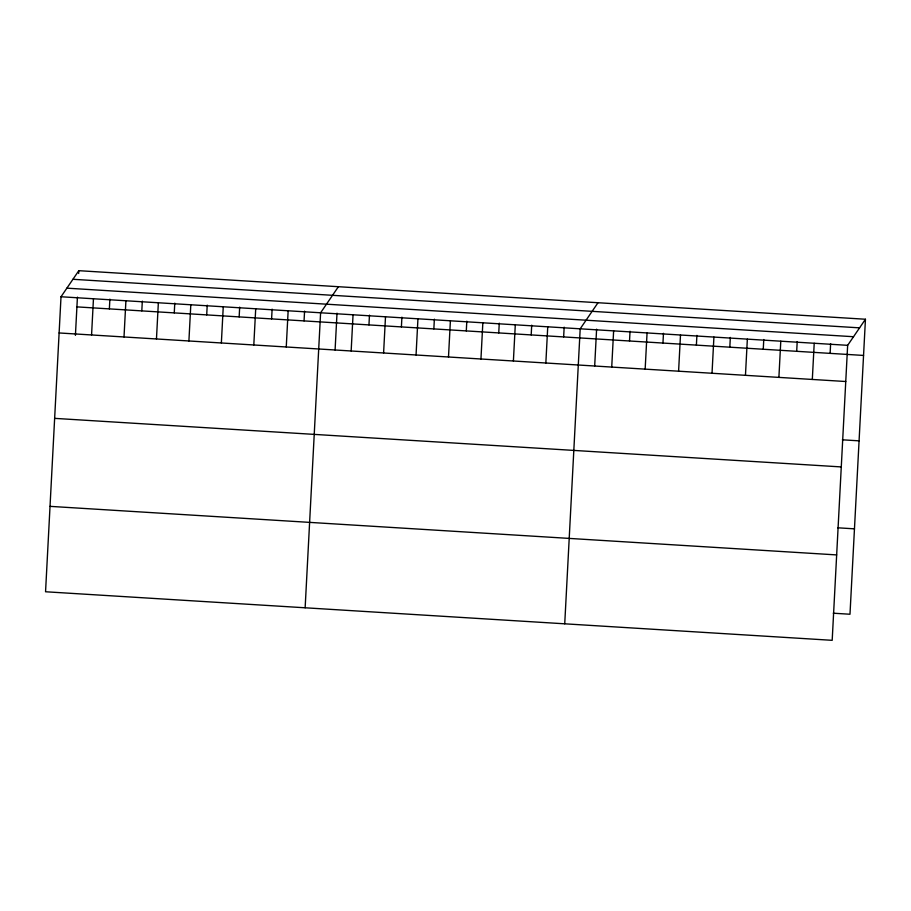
<?xml version="1.0" encoding="UTF-8"?>
<svg xmlns="http://www.w3.org/2000/svg" width="911" height="911" viewBox="0 0 911 911"><rect width="100%" height="100%" fill="white"/><g stroke="black" fill="none" stroke-linecap="round" stroke-linejoin="round"><path stroke-width="1.37" d="M61.014 296.758L45.55 591.763L832.187 640.319L847.651 345.326L865.45 319.237L78.813 270.681L61.014 296.758L847.651 345.326M75.419 335.35L77.424 297.134M78.665 273.471L78.813 270.681M91.567 334.963L93.457 298.762M109.366 308.886L109.878 299.138M124.01 336.968L125.912 300.767M141.809 310.879L142.321 301.142M156.464 338.972L158.355 302.771M174.263 312.883L174.775 303.147M188.907 340.976L190.809 304.775M206.706 314.887L207.218 305.139M221.362 342.98L223.252 306.779M239.16 316.891L239.673 307.144M253.805 344.973L255.706 308.783M271.603 318.896L272.116 309.148M286.259 346.977L288.149 310.788M304.058 320.9L304.57 311.152M305.139 607.785L320.604 312.792L338.402 286.703M335.089 350.018L337.013 313.156M351.156 350.986L353.047 314.796M368.955 324.908L369.467 315.16M383.599 352.99L385.501 316.789M401.398 326.912L401.91 317.165M416.054 354.994L417.944 318.793M433.852 328.917L434.365 319.169M448.497 356.998L450.398 320.797M466.295 330.921L466.808 321.173M480.951 359.002L482.841 322.801M498.75 332.914L499.262 323.177M513.394 361.007L515.296 324.806M531.193 334.918L531.705 325.181M545.848 363.011L547.739 326.81M563.647 336.922L564.16 327.174M564.729 623.807L580.193 328.814L597.992 302.737M594.678 366.04L596.603 329.178M611.725 367.076L613.627 330.875M629.524 340.987L630.036 331.251M645.159 369.137L647.061 332.936M662.957 343.06L663.47 333.312M678.593 371.198L680.494 335.009M696.391 345.121L696.904 335.373M712.026 373.259L713.917 337.07M729.825 347.182L730.337 337.434M745.46 375.332L747.35 339.131M763.259 349.243L763.771 339.507M778.894 377.393L780.784 341.192M796.692 351.316L797.205 341.568M812.316 379.454L814.218 343.265M830.126 353.377L830.627 343.629M865.45 319.237L849.986 614.242L833.269 613.205M72.937 279.29L859.574 327.846M66.879 288.161L853.527 336.717M76.911 306.882L863.548 355.438M59.113 332.959L845.75 381.515M842.356 439.808L859.073 440.844M54.637 418.365L841.274 466.922M837.744 527.799L854.461 528.835M50.025 506.357L836.662 554.913"/></g></svg>
